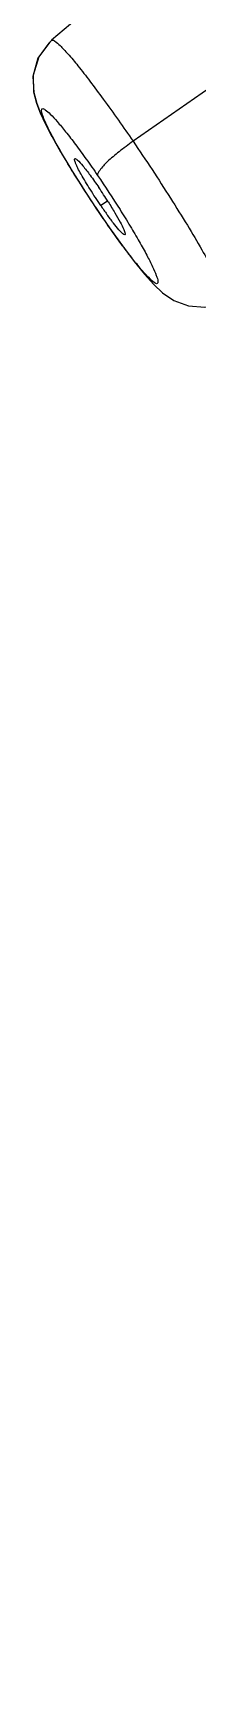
# Model space of a CAD drawing. Extents: x 0 to 1693, y 0 to 1240.
# Drawn here: x 1180.24 to 1181.8, y 632.36 to 648.04 of the extents above; entities that cross this region are included whole.
import ezdxf

# ---------------------------------------------------------------- set-up
doc = ezdxf.new("R2010")
doc.units = 0
doc.header["$LTSCALE"] = 14
doc.header["$MEASUREMENT"] = 0
doc.layers.add('DEF_LAYER_ASSEM_MEMBER', color=7, linetype='CONTINUOUS')

msp = doc.modelspace()

# ---------------------------------------------------------------- linework, layer by layer
at = {"layer": 'DEF_LAYER_ASSEM_MEMBER', "color": 7, "linetype": 'Continuous'}
for p, q in [((1181.678, 649.051), (1180.417, 647.973)), ((1180.417, 647.973), (1180.416, 647.972)), ((1180.418, 647.06), (1180.501, 646.911)), ((1180.499, 646.916), (1180.6, 646.746)), ((1180.597, 646.75), (1180.712, 646.566)), ((1180.71, 646.568), (1180.834, 646.379)), ((1180.833, 646.381), (1180.898, 646.285)), ((1180.834, 646.379), (1180.898, 646.285)), ((1180.898, 646.285), (1180.966, 646.185))]:
    msp.add_line(p, q, dxfattribs=at)
at = {"layer": 'DEF_LAYER_ASSEM_MEMBER', "color": 9, "linetype": 'Continuous'}
for p, q in [((1182.508, 647.932), (1181.191, 647.01)), ((1180.949, 646.439), (1180.884, 646.397)), ((1180.895, 646.292), (1180.898, 646.285))]:
    msp.add_line(p, q, dxfattribs=at)
at = {"layer": 'DEF_LAYER_ASSEM_MEMBER', "color": 7, "linetype": 'Continuous'}
for points in [[(1180.417, 647.972), (1180.39, 647.947), (1180.287, 647.803), (1180.239, 647.628), (1180.247, 647.474), (1180.275, 647.369), (1180.311, 647.277), (1180.358, 647.176)], [(1180.417, 647.972), (1180.401, 647.957), (1180.294, 647.817), (1180.241, 647.641), (1180.245, 647.482), (1180.273, 647.374), (1180.309, 647.281), (1180.355, 647.181), (1180.42, 647.055)], [(1180.966, 646.185), (1181.09, 646.012), (1181.202, 645.864), (1181.3, 645.742), (1181.388, 645.645), (1181.472, 645.566), (1181.578, 645.493), (1181.718, 645.44), (1181.872, 645.429), (1182.024, 645.465), (1182.065, 645.484)]]:
    msp.add_lwpolyline(points, dxfattribs=at)
for centre, radius, start, end in [((1177.251, 644.108), 4.373, 32.1041, 34.2491), ((1184.217, 648.667), 4.033, 214.2528, 215.7137)]:
    msp.add_arc(centre, radius, start, end, dxfattribs=at)
at = {"layer": 'DEF_LAYER_ASSEM_MEMBER', "color": 9, "linetype": 'Continuous'}
for points, start_tangent, end_tangent in [([(1226.238, 632.363), (1224.242, 635.315), (1222.022, 638.704), (1219.601, 642.464), (1216.919, 646.469), (1213.958, 650.606), (1210.752, 654.791), (1207.382, 658.971), (1203.935, 663.101), (1197.067, 670.973), (1190.636, 677.945), (1181.141, 687.88)], (-0.544815, 0.838556), (-0.694865, 0.71914)), ([(1180.417, 647.973), (1180.445, 647.967), (1180.497, 647.923), (1180.571, 647.844), (1180.667, 647.73), (1180.78, 647.584), (1180.908, 647.412), (1181.191, 647.01)], (0.760197, 0.649693), (0.562988, -0.826465)), ([(1180.895, 646.292), (1180.681, 646.619), (1180.583, 646.777), (1180.497, 646.925), (1180.425, 647.055), (1180.371, 647.164), (1180.336, 647.246), (1180.326, 647.276), (1180.321, 647.299), (1180.322, 647.314), (1180.328, 647.321), (1180.34, 647.32), (1180.356, 647.311), (1180.404, 647.27), (1180.469, 647.199), (1180.55, 647.101), (1180.643, 646.98), (1180.746, 646.839), (1180.853, 646.685)], (-0.563137, 0.826364), (0.563138, -0.826363)), ([(1181.191, 647.01), (1181.059, 646.911), (1180.945, 646.813), (1180.874, 646.733), (1180.853, 646.685)], (-0.819228, -0.573467), (0.104772, -0.994496)), ([(1181.191, 647.01), (1181.547, 646.467), (1181.707, 646.209), (1181.845, 645.975), (1181.954, 645.778), (1182.029, 645.626), (1182.067, 645.525), (1182.071, 645.497), (1182.065, 645.484)], (0.563198, -0.826322), (-0.889601, -0.456739)), ([(1180.853, 646.685), (1181.067, 646.358), (1181.164, 646.2), (1181.25, 646.053), (1181.322, 645.923), (1181.376, 645.814), (1181.412, 645.731), (1181.422, 645.7), (1181.427, 645.677), (1181.426, 645.661), (1181.421, 645.654), (1181.393, 645.663), (1181.346, 645.704), (1181.28, 645.775), (1181.199, 645.874), (1181.105, 645.996), (1181.002, 646.138), (1180.895, 646.292)], (0.563138, -0.826363), (-0.563137, 0.826364))]:
    msp.add_spline(points, degree=3, dxfattribs=dict(at, start_tangent=start_tangent, end_tangent=end_tangent))
at = {"layer": 'DEF_LAYER_ASSEM_MEMBER', "color": 7, "linetype": 'Continuous'}
for points, start_tangent, end_tangent in [([(1180.884, 646.397), (1180.782, 646.553), (1180.697, 646.696), (1180.666, 646.754), (1180.645, 646.8), (1180.635, 646.831), (1180.636, 646.845)], (-0.563137, 0.826364), (0.760502, 0.649336)), ([(1180.636, 646.845), (1180.645, 646.844), (1180.661, 646.832), (1180.712, 646.777), (1180.783, 646.686), (1180.866, 646.569)], (0.760502, 0.649336), (0.563138, -0.826363)), ([(1180.955, 646.432), (1181.018, 646.328), (1181.069, 646.239), (1181.102, 646.17), (1181.116, 646.129)], (0.531812, -0.846862), (0.114154, -0.993463)), ([(1181.113, 646.119), (1181.094, 646.128), (1181.057, 646.166), (1181.005, 646.229), (1180.943, 646.313)], (-0.889918, -0.456121), (-0.584022, 0.811738)), ([(1181.116, 646.129), (1181.116, 646.122), (1181.113, 646.119)], (0.114154, -0.993463), (-0.889918, -0.456121))]:
    msp.add_spline(points, degree=3, dxfattribs=dict(at, start_tangent=start_tangent, end_tangent=end_tangent))

doc.saveas('drawing.dxf')
